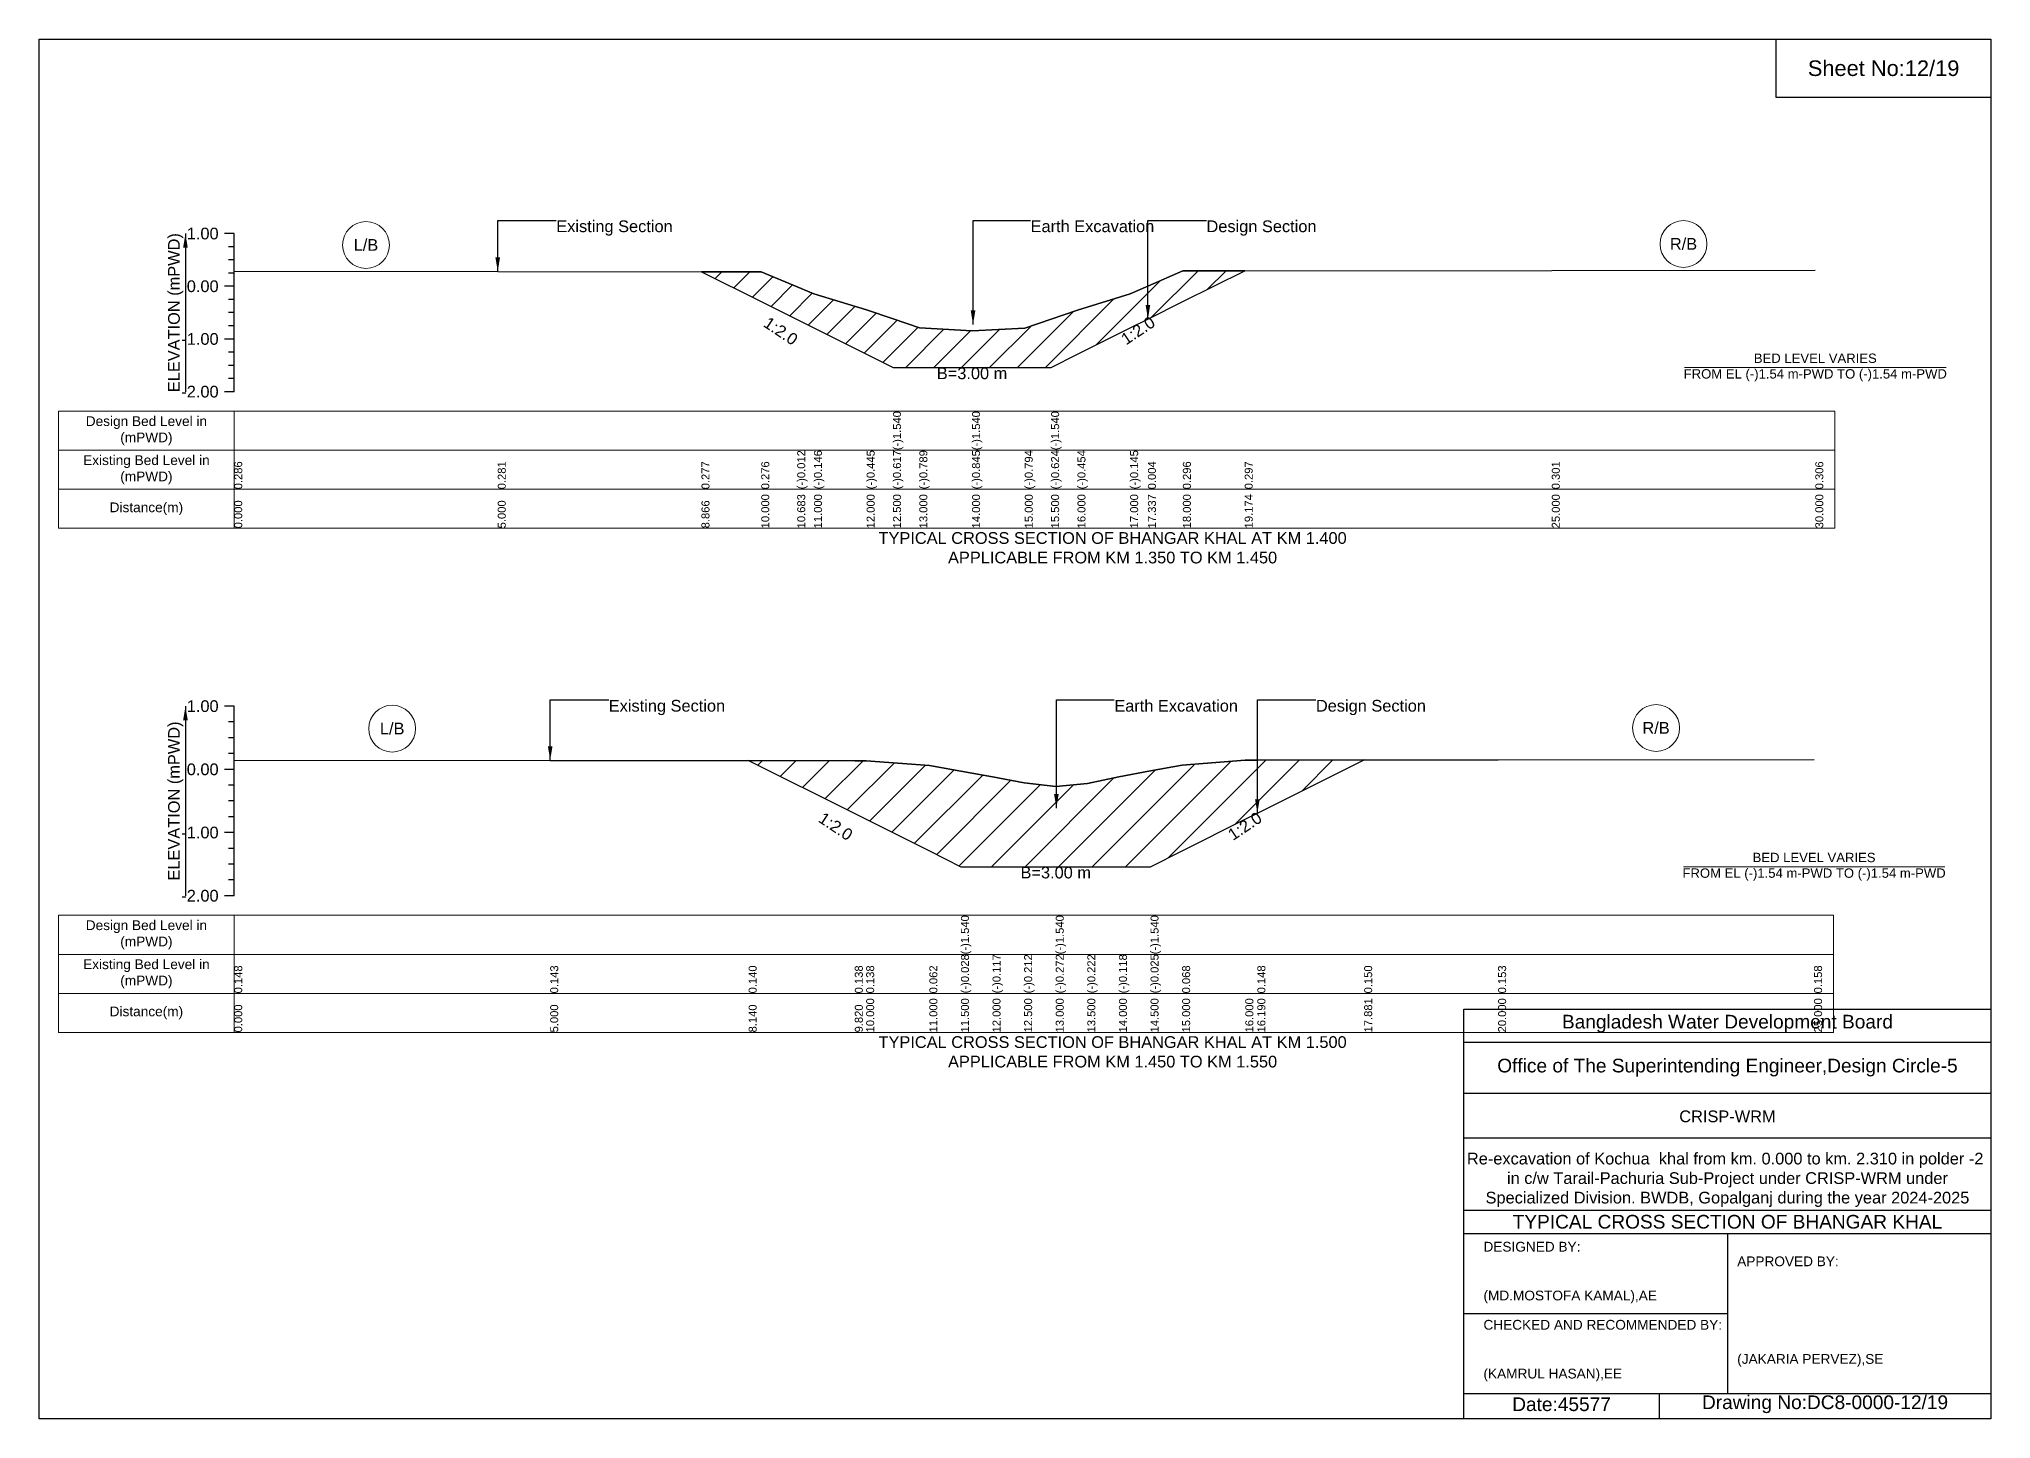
# Model space of a CAD drawing. Header units: inches. Extents: x 91000 to 288000, y -5656 to 0.
# Drawn here: x 210000 to 218000, y -5656 to 0 of the extents above; entities that cross this region are included whole.
import ezdxf

# ---------------------------------------------------------------- set-up
doc = ezdxf.new("R2010")
doc.units = ezdxf.units.IN
doc.header["$LTSCALE"] = 7
doc.header["$MEASUREMENT"] = 0
for name, color, linetype, lineweight in [('Cross section Data Border', 7, 'Continuous', 9), ('Cross Section Labels', 7, 'Continuous', 9), ('Existing_Bed_Level for Xsection', 7, 'Continuous', 25)]:
    doc.layers.add(name, color=color, linetype=linetype, lineweight=lineweight)
doc.styles.get("Standard").update_dxf_attribs({"font": 'arial.ttf'})
doc.dimstyles.get("Standard").update_dxf_attribs({"dimtxt": 0.18, "dimasz": 0.18, "dimexe": 0.18, "dimexo": 0.0625, "dimgap": 0.09, "dimtad": 0, "dimtih": 1, "dimtoh": 1, "dimdec": 4, "dimzin": 0, "dimdsep": 46, "dimtxsty": 'Standard', "dimcen": 0.09, "dimadec": 0, "dimazin": 0, "dimtfac": 1, "dimtdec": 4, "dimtofl": 0, "dimtmove": 0, "dimatfit": 3, "dimfxl": 1, "dimtolj": 1, "dimtzin": 0, "dimarcsym": 0})

msp = doc.modelspace()

# ---------------------------------------------------------------- hatches: boundary and pattern name
at = {"layer": 'Existing_Bed_Level for Xsection'}
h = msp.add_hatch(dxfattribs=at)
h.set_pattern_fill('ANSI31', color=256, scale=648, style=0)
h.paths.add_polyline_path([(212715, -953.6), (212960, -1076.1), (213107.5, -1149.9), (213176, -1184.1), (213392, -1292.1), (213500, -1346.1), (213608, -1346.1), (213824, -1346.1), (214040, -1346.1), (214148, -1346.1), (214256, -1292.1), (214472, -1184.1), (214544.8, -1147.7), (214688, -1076.1), (214941.5, -949.4), (214688, -949.5), (214544.8, -1012.7), (214472, -1044.8), (214256, -1111.5), (214148, -1148.3), (214040, -1185), (213824, -1196), (213608, -1183.9), (213500, -1146.8), (213392, -1109.6), (213176, -1045), (213107.5, -1016.1), (212960, -953.9)])
h = msp.add_hatch(dxfattribs=at)
h.set_pattern_fill('ANSI31', color=256, scale=777, style=0)
h.paths.add_polyline_path([(212908.3, -2957.3), (213343.4, -3174.9), (213390, -3198.2), (213649, -3327.7), (213778.5, -3392.4), (213908, -3392.4), (214037.5, -3392.4), (214167, -3392.4), (214296.5, -3392.4), (214426, -3392.4), (214555.5, -3392.4), (214685, -3327.7), (214944, -3198.2), (214993.3, -3173.5), (215431.1, -2954.6), (214993.3, -2955.2), (214944, -2955.2), (214685, -2975.9), (214555.5, -3000), (214426, -3024.1), (214296.5, -3051.1), (214167, -3064), (214037.5, -3048.5), (213908, -3023.9), (213778.5, -3000.7), (213649, -2977.5), (213390, -2957.8), (213343.4, -2957.8)])

# ---------------------------------------------------------------- linework, layer by layer
for points in [[(210000, 0), (218000, 0), (218000, -5656), (210000, -5656)], [(217120, 0), (218000, 0), (218000, -240), (217120, -240)]]:
    msp.add_lwpolyline(points, close=True)
for points in [[(215840, -5656), (215840, -3976), (218000, -3976)], [(215840, -4112), (218000, -4112)], [(215840, -4320), (218000, -4320)], [(215840, -4504), (218000, -4504)], [(215840, -4800), (218000, -4800)], [(215840, -4896), (218000, -4896)], [(216920, -4896), (216920, -5552)], [(215840, -5224), (216920, -5224)], [(215840, -5552), (218000, -5552)], [(216640, -5552), (216640, -5656)]]:
    msp.add_lwpolyline(points)
at = {"layer": 'Cross section Data Border'}
for points in [[(210080, -1525.5), (217360, -1525.5), (217360, -2005.5), (210080, -2005.5)], [(210080, -3591.6), (217355, -3591.6), (217355, -4071.6), (210080, -4071.6)]]:
    msp.add_lwpolyline(points, close=True, dxfattribs=at)
for points in [[(210800, -1525.5), (210800, -2005.5)], [(210080, -1685.5), (217360, -1685.5)], [(210080, -1845.5), (217360, -1845.5)], [(210800, -3591.6), (210800, -4071.6)], [(210080, -3751.6), (217355, -3751.6)], [(210080, -3911.6), (217355, -3911.6)]]:
    msp.add_lwpolyline(points, dxfattribs=at)
at = {"layer": 'Cross Section Labels'}
for points in [[(216744.2, -1346.1), (217815.8, -1346.1)], [(216739.2, -3392.4), (217810.8, -3392.4)]]:
    msp.add_lwpolyline(points, dxfattribs=at)
for centre in [(211340, -844.2), (216740, -839.9), (211447.5, -2826.4), (216627.5, -2823.8)]:
    msp.add_circle(centre, 96, dxfattribs=at)
at = {"layer": 'Existing_Bed_Level for Xsection'}
for points in [[(210800, -797.5), (210760, -797.5)], [(210800, -1445.5), (210800, -1229.5), (210800, -1013.5), (210800, -797.5)], [(210800, -851.5), (210776, -851.5)], [(210800, -905.5), (210776, -905.5)], [(210800, -959.5), (210776, -959.5)], [(210800, -951.7), (211880, -952.8), (212715, -953.6), (212960, -953.9), (213107.5, -1016.1), (213176, -1045), (213392, -1109.6), (213500, -1146.8), (213500, -1146.8), (213608, -1183.9), (213824, -1196), (213824, -1196), (214040, -1185), (214148, -1148.3), (214148, -1148.3), (214256, -1111.5), (214472, -1044.8), (214544.8, -1012.7), (214688, -949.5), (214941.5, -949.4), (216200, -948.5), (217280, -947.4)], [(210800, -1013.5), (210760, -1013.5)], [(210800, -1067.5), (210776, -1067.5)], [(210800, -1121.5), (210776, -1121.5)], [(210800, -1175.5), (210776, -1175.5)], [(210800, -1229.5), (210760, -1229.5)], [(210800, -1283.5), (210776, -1283.5)], [(210800, -1337.5), (210776, -1337.5)], [(210800, -1391.5), (210776, -1391.5)], [(210800, -1445.5), (210760, -1445.5)], [(210800, -2734.6), (210760, -2734.6)], [(210800, -2799.3), (210776, -2799.3)], [(210800, -3511.6), (210800, -3252.6), (210800, -2993.6), (210800, -2734.6)], [(210800, -2864.1), (210776, -2864.1)], [(210800, -2928.8), (210776, -2928.8)], [(210800, -2955.2), (212095, -2956.5), (212908.3, -2957.3), (213343.4, -2957.8), (213390, -2957.8), (213649, -2977.5), (213778.5, -3000.7), (213778.5, -3000.7), (213908, -3023.9), (214037.5, -3048.5), (214167, -3064), (214167, -3064), (214296.5, -3051.1), (214426, -3024.1), (214555.5, -3000), (214555.5, -3000), (214685, -2975.9), (214944, -2955.2), (214993.3, -2955.2), (215431.1, -2954.6), (215980, -2953.9), (217275, -2952.6)], [(210800, -2993.6), (210760, -2993.6)], [(210800, -3058.3), (210776, -3058.3)], [(210800, -3123.1), (210776, -3123.1)], [(210800, -3187.8), (210776, -3187.8)], [(210800, -3252.6), (210760, -3252.6)], [(210800, -3317.3), (210776, -3317.3)], [(210800, -3382.1), (210776, -3382.1)], [(210800, -3511.6), (210760, -3511.6)], [(210800, -3446.8), (210776, -3446.8)]]:
    msp.add_lwpolyline(points, dxfattribs=at)
for points in [[(212715, -953.6), (212960, -1076.1), (213107.5, -1149.9), (213176, -1184.1), (213392, -1292.1), (213500, -1346.1), (213500, -1346.1), (213608, -1346.1), (213824, -1346.1), (213824, -1346.1), (214040, -1346.1), (214148, -1346.1), (214148, -1346.1), (214256, -1292.1), (214472, -1184.1), (214544.8, -1147.7), (214688, -1076.1), (214941.5, -949.4), (214688, -949.5), (214544.8, -1012.7), (214472, -1044.8), (214256, -1111.5), (214148, -1148.3), (214148, -1148.3), (214040, -1185), (213824, -1196), (213824, -1196), (213608, -1183.9), (213500, -1146.8), (213500, -1146.8), (213392, -1109.6), (213176, -1045), (213107.5, -1016.1), (212960, -953.9)], [(212908.3, -2957.3), (212908.3, -2957.3), (213343.4, -3174.9), (213390, -3198.2), (213649, -3327.7), (213778.5, -3392.4), (213778.5, -3392.4), (213908, -3392.4), (214037.5, -3392.4), (214167, -3392.4), (214167, -3392.4), (214296.5, -3392.4), (214426, -3392.4), (214555.5, -3392.4), (214555.5, -3392.4), (214685, -3327.7), (214944, -3198.2), (214993.3, -3173.5), (215431.1, -2954.6), (215431.1, -2954.6), (215431.1, -2954.6), (214993.3, -2955.2), (214944, -2955.2), (214685, -2975.9), (214555.5, -3000), (214555.5, -3000), (214426, -3024.1), (214296.5, -3051.1), (214167, -3064), (214167, -3064), (214037.5, -3048.5), (213908, -3023.9), (213778.5, -3000.7), (213778.5, -3000.7), (213649, -2977.5), (213390, -2957.8), (213343.4, -2957.8), (212908.3, -2957.3)]]:
    msp.add_lwpolyline(points, close=True, dxfattribs=at)

# ---------------------------------------------------------------- texts
at = {"attachment_point": 5}
for s, insert, char_height in [('Sheet No:12/19', (217560, -120), 64), ('Bangladesh Water Development Board', (216920, -4036), 56), ('Office of The Superintending Engineer,Design Circle-5', (216920, -4216), 56)]:
    msp.add_mtext(s, dxfattribs=dict(at, insert=insert, char_height=char_height))
for s, insert, char_height, width, attachment_point in [('CRISP-WRM', (216920, -4416), 48, 2240, 5), ('Re-excavation of Kochua  khal from km. 0.000 to km. 2.310 in polder -2  in c/w Tarail-Pachuria Sub-Project under CRISP-WRM under Specialized Division. BWDB, Gopalganj during the year 2024-2025', (216920, -4676), 48, 2160, 5), ('TYPICAL CROSS SECTION OF BHANGAR KHAL', (216920, -4848), 56, 2240, 5), ('DESIGNED BY:^J^J^J(MD.MOSTOFA KAMAL),AE', (215920, -5056), 40, 1120, 4), ('APPROVED BY:^J^J^J^J^J^J(JAKARIA PERVEZ),SE', (216960, -5216), 40, 1120, 4), ('CHECKED AND RECOMMENDED BY:^J^J^J(KAMRUL HASAN),EE', (215920, -5376), 40, 1120, 4), ('Date:45577', (216240, -5596), 56, 1120, 5), ('Drawing No:DC8-0000-12/19', (217320, -5596), 56, 1760, 5)]:
    msp.add_mtext(s, dxfattribs=dict(insert=insert, char_height=char_height, width=width, attachment_point=attachment_point))
at = {"layer": 'Cross section Data Border', "char_height": 40, "width": 640, "attachment_point": 5}
for s, insert in [('Design Bed Level in (mPWD)', (210440, -1605.5)), ('Existing Bed Level in (mPWD)', (210440, -1765.5)), ('Distance(m)', (210440, -1925.5)), ('Design Bed Level in (mPWD)', (210440, -3671.6)), ('Existing Bed Level in (mPWD)', (210440, -3831.6)), ('Distance(m)', (210440, -3991.6))]:
    msp.add_mtext(s, dxfattribs=dict(at, insert=insert))
at = {"layer": 'Cross Section Labels'}
for s, insert, char_height, attachment_point in [('Existing Section', (212120, -743.5), 48, 1), ('Earth Excavation', (214064, -743.5), 48, 1), ('Design Section', (214784.8, -743.5), 48, 1), ('L/B', (211340, -844.2), 48, 5), ('R/B', (216740, -839.9), 48, 5), ('B=3.00 m', (213824, -1346.1), 48, 2), ('BED LEVEL VARIES ^JFROM EL (-)1.54 m-PWD TO (-)1.54 m-PWD', (217280, -1346.1), 38.4, 5), ('TYPICAL CROSS SECTION OF BHANGAR KHAL AT KM 1.400^JAPPLICABLE FROM KM 1.350 TO KM 1.450', (214400, -2085.5), 48, 5), ('Existing Section', (212335, -2708.7), 48, 1), ('Earth Excavation', (214407, -2708.7), 48, 1), ('Design Section', (215233.3, -2708.7), 48, 1), ('L/B', (211447.5, -2826.4), 48, 5), ('R/B', (216627.5, -2823.8), 48, 5), ('BED LEVEL VARIES ^JFROM EL (-)1.54 m-PWD TO (-)1.54 m-PWD', (217275, -3392.4), 38.4, 5), ('B=3.00 m', (214167, -3392.4), 48, 2), ('TYPICAL CROSS SECTION OF BHANGAR KHAL AT KM 1.500^JAPPLICABLE FROM KM 1.450 TO KM 1.550', (214400, -4151.6), 48, 5)]:
    msp.add_mtext(s, dxfattribs=dict(at, insert=insert, char_height=char_height, attachment_point=attachment_point))
at = {"layer": 'Cross Section Labels', "char_height": 48, "attachment_point": 2}
for insert, rotation in [((213053.5, -1176.9), 326.30993), ((214490.8, -1174.7), 33.69007), ((213278.7, -3207.2), 326.30993), ((214928.6, -3205.9), 33.69007)]:
    msp.add_mtext('1:2.0', dxfattribs=dict(at, insert=insert, rotation=rotation))
at = {"layer": 'Existing_Bed_Level for Xsection', "rotation": 90}
for s, insert, char_height, attachment_point in [('ELEVATION (mPWD)', (210560, -1121.5), 48, 5), ('(-)1.540', (213500, -1685.5), 32.8, 1), ('(-)1.540', (213824, -1685.5), 32.8, 1), ('(-)1.540', (214148, -1685.5), 32.8, 1), ('0.286', (210800, -1845.5), 32.8, 1), ('0.281', (211880, -1845.5), 32.8, 1), ('0.277', (212715, -1845.5), 32.8, 1), ('0.276', (212960, -1845.5), 32.8, 1), ('(-)0.012', (213107.5, -1845.5), 32.8, 1), ('(-)0.146', (213176, -1845.5), 32.8, 1), ('(-)0.445', (213392, -1845.5), 32.8, 1), ('(-)0.617', (213500, -1845.5), 32.8, 1), ('(-)0.789', (213608, -1845.5), 32.8, 1), ('(-)0.845', (213824, -1845.5), 32.8, 1), ('(-)0.794', (214040, -1845.5), 32.8, 1), ('(-)0.624', (214148, -1845.5), 32.8, 1), ('(-)0.454', (214256, -1845.5), 32.8, 1), ('(-)0.145', (214472, -1845.5), 32.8, 1), ('0.004', (214544.8, -1845.5), 32.8, 1), ('0.296', (214688, -1845.5), 32.8, 1), ('0.297', (214941.5, -1845.5), 32.8, 1), ('0.301', (216200, -1845.5), 32.8, 1), ('0.306', (217280, -1845.5), 32.8, 1), ('0.000', (210800, -2005.5), 32.8, 1), ('5.000', (211880, -2005.5), 32.8, 1), ('8.866', (212715, -2005.5), 32.8, 1), ('10.000', (212960, -2005.5), 32.8, 1), ('10.683', (213107.5, -2005.5), 32.8, 1), ('11.000', (213176, -2005.5), 32.8, 1), ('12.000', (213392, -2005.5), 32.8, 1), ('12.500', (213500, -2005.5), 32.8, 1), ('13.000', (213608, -2005.5), 32.8, 1), ('14.000', (213824, -2005.5), 32.8, 1), ('15.000', (214040, -2005.5), 32.8, 1), ('15.500', (214148, -2005.5), 32.8, 1), ('16.000', (214256, -2005.5), 32.8, 1), ('17.000', (214472, -2005.5), 32.8, 1), ('17.337', (214544.8, -2005.5), 32.8, 1), ('18.000', (214688, -2005.5), 32.8, 1), ('19.174', (214941.5, -2005.5), 32.8, 1), ('25.000', (216200, -2005.5), 32.8, 1), ('30.000', (217280, -2005.5), 32.8, 1), ('ELEVATION (mPWD)', (210560, -3123.1), 48, 5), ('(-)1.540', (213778.5, -3751.6), 32.8, 1), ('(-)1.540', (214167, -3751.6), 32.8, 1), ('(-)1.540', (214555.5, -3751.6), 32.8, 1), ('(-)0.028', (213778.5, -3911.6), 32.8, 1), ('(-)0.117', (213908, -3911.6), 32.8, 1), ('(-)0.212', (214037.5, -3911.6), 32.8, 1), ('(-)0.272', (214167, -3911.6), 32.8, 1), ('(-)0.222', (214296.5, -3911.6), 32.8, 1), ('(-)0.118', (214426, -3911.6), 32.8, 1), ('(-)0.025', (214555.5, -3911.6), 32.8, 1), ('0.148', (210800, -3911.6), 32.8, 1), ('0.143', (212095, -3911.6), 32.8, 1), ('0.140', (212908.3, -3911.6), 32.8, 1), ('0.138', (213343.4, -3911.6), 32.8, 1), ('0.138', (213390, -3911.6), 32.8, 1), ('0.062', (213649, -3911.6), 32.8, 1), ('0.068', (214685, -3911.6), 32.8, 1), ('0.148', (214993.3, -3911.6), 32.8, 1), ('0.150', (215431.1, -3911.6), 32.8, 1), ('0.153', (215980, -3911.6), 32.8, 1), ('0.158', (217275, -3911.6), 32.8, 1), ('0.000', (210800, -4071.6), 32.8, 1), ('5.000', (212095, -4071.6), 32.8, 1), ('8.140', (212908.3, -4071.6), 32.8, 1), ('9.820', (213343.4, -4071.6), 32.8, 1), ('10.000', (213390, -4071.6), 32.8, 1), ('11.000', (213649, -4071.6), 32.8, 1), ('11.500', (213778.5, -4071.6), 32.8, 1), ('12.000', (213908, -4071.6), 32.8, 1), ('12.500', (214037.5, -4071.6), 32.8, 1), ('13.000', (214167, -4071.6), 32.8, 1), ('13.500', (214296.5, -4071.6), 32.8, 1), ('14.000', (214426, -4071.6), 32.8, 1), ('14.500', (214555.5, -4071.6), 32.8, 1), ('15.000', (214685, -4071.6), 32.8, 1), ('16.000', (214944, -4071.6), 32.8, 1), ('16.190', (214993.3, -4071.6), 32.8, 1), ('17.881', (215431.1, -4071.6), 32.8, 1), ('20.000', (215980, -4071.6), 32.8, 1), ('25.000', (217275, -4071.6), 32.8, 1)]:
    msp.add_mtext(s, dxfattribs=dict(at, insert=insert, char_height=char_height, attachment_point=attachment_point))
at = {"layer": 'Existing_Bed_Level for Xsection', "char_height": 48, "attachment_point": 6}
for s, insert in [('1.00', (210736, -797.5)), ('0.00', (210736, -1013.5)), ('-1.00', (210736, -1229.5)), ('-2.00', (210736, -1445.5)), ('1.00', (210736, -2734.6)), ('0.00', (210736, -2993.6)), ('-1.00', (210736, -3252.6)), ('-2.00', (210736, -3511.6))]:
    msp.add_mtext(s, dxfattribs=dict(at, insert=insert))

# ---------------------------------------------------------------- leaders
at = {"layer": 'Cross Section Labels', "annotation_type": 0, "has_hookline": 1, "hookline_direction": 0}
for points, text_width in [([(211880, -952.8), (211880, -743.5), (212119.9, -743.5)], 467.2), ([(213828, -1170.1), (213828, -743.5), (214063.9, -743.5)], 497), ([(214544.8, -1147.7), (214544.8, -743.5), (214784.7, -743.5)], 441.2), ([(212095, -2956.5), (212095, -2708.7), (212334.9, -2708.7)], 467.2), ([(214169.6, -3152.6), (214169.6, -2708.7), (214406.9, -2708.7)], 497), ([(214993.3, -3173.5), (214993.3, -2708.7), (215233.2, -2708.7)], 441.2)]:
    msp.add_leader(points, dimstyle='Standard', override={"dimasz": 57.6}, dxfattribs=dict(at, text_width=text_width))
at = {"layer": 'Existing_Bed_Level for Xsection'}
for points in [[(210600, -797.5), (210600, -1445.5)], [(210600, -2734.6), (210600, -3511.6)]]:
    msp.add_leader(points, dimstyle='Standard', override={"dimasz": 57.6}, dxfattribs=at)

doc.saveas('drawing.dxf')
